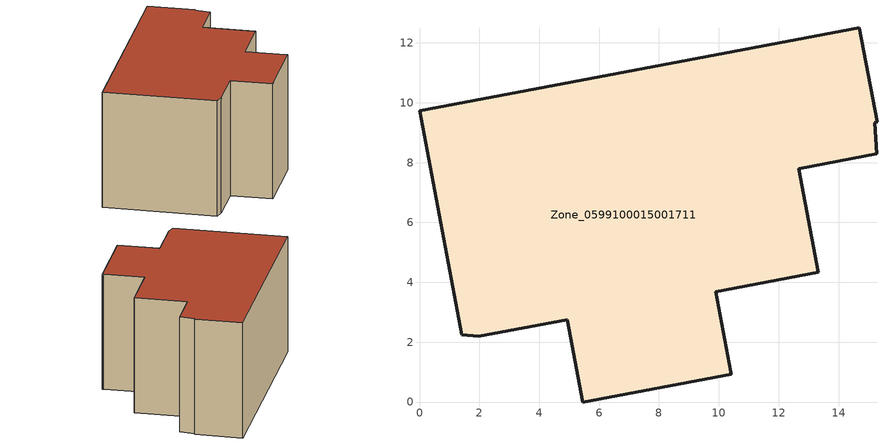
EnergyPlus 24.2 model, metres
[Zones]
Zone_0599100015001711
 floor ground (C_G): 14.69,12.5 15.28,9.37 15.21,9.34 15.27,8.29 12.67,7.8 13.32,4.33 9.89,3.69 10.39,1.02 10.41,0.93 5.45,0 4.93,2.75 1.98,2.2 1.41,2.25 0,9.74 z0.52
 wall outside (C_F): 14.69,12.5 0,9.74 1.41,2.25 1.98,2.2 4.93,2.75 5.45,0 10.41,0.93 10.39,1.02 9.89,3.69 13.32,4.33 12.67,7.8 15.27,8.29 15.21,9.34 15.28,9.37 14.69,12.5 z0.52:8.62
 roof outside (C_R): 15.28,9.37 14.69,12.5 0,9.74 1.41,2.25 1.98,2.2 4.93,2.75 5.45,0 10.41,0.93 10.39,1.02 9.89,3.69 13.32,4.33 12.67,7.8 15.27,8.29 15.21,9.34 z8.62
[BUILDING]
Pand.0599100015001711: North Axis=0; Terrain=City; Loads Convergence Tolerance Value=0.04; Temperature Convergence Tolerance Value=0.4; Solar Distribution=FullExterior; Maximum Number of Warmup Days=25; Minimum Number of Warmup Days=1
[Site:Location]
Rotterdam.The.Hague.AP_ZH_NLD Design_Conditions: Latitude=51.96; Longitude=4.45; Time Zone=1; Elevation=-4.5
[SITE:GROUNDTEMPERATURE:BUILDINGSURFACE]
18, 18, 18, 18, 18, 18, 18, 18, 18, 18, 18, 18
[MATERIAL] Thermal Absorptance=0.9; Solar Absorptance=0.7; Visible Absorptance=0.7
Name | Roughness | Thickness | Conductivity | Density | Specific Heat
G.D.1965 | MediumSmooth | 0.15 | 1 | 540 | 1210
F.D.1965 | Rough | 0.3 | 0.857143 | 1920 | 840
R.D.1965 | MediumRough | 0.2 | 0.08 | 1500 | 1000
[CONSTRUCTION]
C_G: G.D.1965
C_F: F.D.1965
C_R: R.D.1965
[ZONE]
Zone_0599100015001711: Type=1; Multiplier=1; Ceiling Height=Autocalculate; Volume=Autocalculate; Floor Area=autocalculate; Part of Total Floor Area=Yes
[ZONEINFILTRATION:DESIGNFLOWRATE]
Infil_Zone_0599100015001711: Zone or ZoneList or Space or SpaceList=Zone_0599100015001711; Schedule=AlwaysOn; Design Flow Rate Calculation Method=Flow/Area; Flow Rate per Floor Area=0.0042; Constant Term Coefficient=1; Temperature Term Coefficient=0; Velocity Term Coefficient=0; Velocity Squared Term Coefficient=0
[HVACTEMPLATE:ZONE:IDEALLOADSAIRSYSTEM]
Zone_0599100015001711: Maximum Heating Supply Air Temperature=50; Minimum Cooling Supply Air Temperature=13; Maximum Heating Supply Air Humidity Ratio=0.0156; Minimum Cooling Supply Air Humidity Ratio=0.0077; Heating Limit=NoLimit; Cooling Limit=NoLimit; Dehumidification Control Type=ConstantSensibleHeatRatio; Cooling Sensible Heat Ratio=0.7; Dehumidification Setpoint=60; Humidification Control Type=None; Humidification Setpoint=30; Outdoor Air Method=None; Outdoor Air Flow Rate per Person=0.00944; Outdoor Air Flow Rate per Zone Floor Area=0; Outdoor Air Flow Rate per Zone=0; Demand Controlled Ventilation Type=None; Outdoor Air Economizer Type=NoEconomizer; Heat Recovery Type=None; Sensible Heat Recovery Effectiveness=0.7; Latent Heat Recovery Effectiveness=0.65
[ZONECONTROL:THERMOSTAT]
ThermostatControl_Zone_0599100015001711: Zone or ZoneList=Zone_0599100015001711; Control Type Schedule=DualSetpointControlType; Control 1=Thermostat_Zone_0599100015001711; Temperature Difference Between Cutout And Setpoint=0
[THERMOSTATSETPOINT:DUALSETPOINT]
Thermostat_Zone_0599100015001711: Heating Setpoint Temperature Schedule=HeatingSetpoint_Zone_0599100015001711; Cooling Setpoint Temperature Schedule=CoolingSetpoint_Zone_0599100015001711
[SCHEDULE:COMPACT]
HeatingSetpoint_Zone_0599100015001711: Through: 12/31, For: AllDays, Until: 24:00, 21
CoolingSetpoint_Zone_0599100015001711: Through: 12/31, For: AllDays, Until: 24:00, 24
DualSetpointControlType: Through: 12/31, For: AllDays, Until: 24:00, 4
AlwaysOn: Through: 12/31, For: AllDays, Until: 24:00, 1
